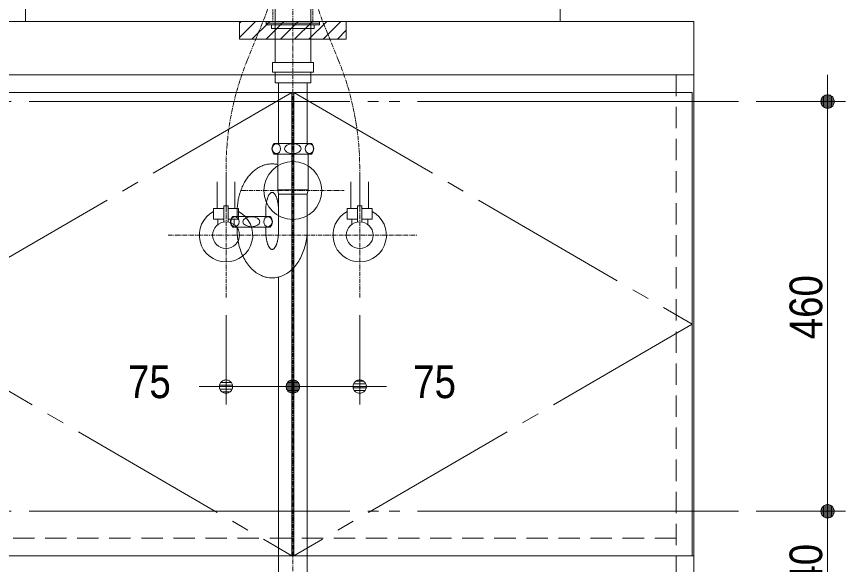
# Model space of a CAD drawing. Units: millimetres, scale not verified. Extents: x -6062 to 6062, y -3045 to 3045.
# Drawn here: x -5178 to -4248, y -1940 to -1325 of the extents above; entities that cross this region are included whole.
import ezdxf
from ezdxf.enums import TextEntityAlignment as Align

# ---------------------------------------------------------------- set-up
doc = ezdxf.new("R2010")
doc.units = ezdxf.units.MM
doc.header["$LTSCALE"] = 20
for name, pattern in [('CHAIN1', [8, 5, -1, 1, -1]), ('CHAIN2', [12, 9, -1, 1, -1]), ('DASHED1', [1.8, 1.2, -0.6]), ('LONG_DOUBLE_CHAIN', [21.8, 18, -1, 0.6, -0.6, 0.6, -1])]:
    doc.linetypes.add(name, pattern=pattern)
for name, color, linetype, lineweight in [('0-1_5ボウル・キャビネット', 7, 'Continuous', 9), ('0-2_2寸法-2', 7, 'Continuous', 9), ('0-3_0', 7, 'Continuous', 9), ('0-4_2寸法-1', 7, 'Continuous', 9), ('0-7_4給排水', 7, 'Continuous', 9)]:
    doc.layers.add(name, color=color, linetype=linetype, lineweight=lineweight)
doc.styles.add('ＭＳ Ｐゴシック', font='')
doc.styles.get('ＭＳ Ｐゴシック').set_extended_font_data('MS PGothic')

# ---------------------------------------------------------------- blocks, each defined once
blk = doc.blocks.new('_Dot')
at = {"layer": '0-3_0'}
for p, q in [((-10, 0), (-20, 0)), ((9.78, 2), (-9.78, 2)), ((7.99, 6), (-7.99, 6)), ((9.16, -3.98), (-9.16, -3.98)), ((6, -7.98), (-6, -7.98))]:
    blk.add_line(p, q, dxfattribs=at)
for points in [[(10, 0), (9.92, 1.25), (9.69, 2.49), (9.3, 3.68), (8.76, 4.82), (8.09, 5.88), (7.29, 6.85), (6.37, 7.71), (5.36, 8.44), (4.26, 9.05), (3.09, 9.51), (1.87, 9.82), (0.63, 9.98), (-0.63, 9.98), (-1.87, 9.82), (-3.09, 9.51), (-4.26, 9.05), (-5.36, 8.44), (-6.37, 7.71), (-7.29, 6.85), (-8.09, 5.88), (-8.76, 4.82), (-9.3, 3.68), (-9.69, 2.49), (-9.92, 1.25), (-10, 0), (0, 0)], [(-10, 0), (-9.92, -1.25), (-9.69, -2.49), (-9.3, -3.68), (-8.76, -4.82), (-8.09, -5.88), (-7.29, -6.85), (-6.37, -7.71), (-5.36, -8.44), (-4.26, -9.05), (-3.09, -9.51), (-1.87, -9.82), (-0.63, -9.98), (0.63, -9.98), (1.87, -9.82), (3.09, -9.51), (4.26, -9.05), (5.36, -8.44), (6.37, -7.71), (7.29, -6.85), (8.09, -5.88), (8.76, -4.82), (9.3, -3.68), (9.69, -2.49), (9.92, -1.25), (10, 0), (0, 0)]]:
    blk.add_lwpolyline(points, close=True, dxfattribs=at)
blk = doc.blocks.new('グループ-10')
at = {"layer": '0-1_5ボウル・キャビネット'}
blk.add_lwpolyline([(-67600, -23400), (-55600, -23400), (-55600, -26600), (-67600, -26600)], close=True, dxfattribs=at)
at = {"layer": '0-1_5ボウル・キャビネット', "linetype": 'DASHED1'}
blk.add_lwpolyline([(-62400, -25760), (-62400, -25960), (-62350, -25960), (-62050, -26160), (-62050, -26600), (-61150, -26600), (-61150, -26160), (-60850, -25960), (-60800, -25960), (-60800, -25760)], dxfattribs=at)
blk = doc.blocks.new('グループ-16')
at = {"layer": '0-7_4給排水', "linetype": 'CHAIN1'}
for p, q in [((-61600, -20120), (-61600, -41500)), ((-62750, -30400), (-60450, -30400))]:
    blk.add_line(p, q, dxfattribs=at)
at = {"layer": '0-7_4給排水'}
for p, q in [((-61180.2, -29340), (-62019.8, -29340)), ((-62019.2, -29580), (-61180.8, -29580)), ((-61260, -30380), (-61940, -30380)), ((-61920, -31280), (-61920, -30480)), ((-61280, -31280), (-61280, -30480)), ((-62949.8, -30980), (-62110.2, -30980)), ((-62850, -30980), (-62850, -30880)), ((-62210, -30980), (-62210, -30880)), ((-62110.8, -31220), (-62949.2, -31220)), ((-62850, -31280), (-62850, -31220)), ((-62210, -31280), (-62210, -31220))]:
    blk.add_line(p, q, dxfattribs=at)
for points in [[(-62000, -26180), (-61200, -26180), (-61200, -27520), (-62000, -27520)], [(-62200, -26600), (-61000, -26600), (-61000, -26640), (-62200, -26640)], [(-62200, -26640), (-61000, -26640), (-61000, -26680), (-62200, -26680)], [(-62080, -26680), (-61120, -26680), (-61120, -26760), (-62080, -26760)], [(-62060, -27520), (-61140, -27520), (-61140, -27740), (-62060, -27740)], [(-62000, -27740), (-61200, -27740), (-61200, -27980), (-62000, -27980)], [(-61920, -27980), (-61280, -27980), (-61280, -29340), (-61920, -29340)], [(-61920, -30480), (-61280, -30480), (-61260, -30380), (-61260, -29580), (-61940, -29580), (-61940, -30380)]]:
    blk.add_lwpolyline(points, close=True, dxfattribs=at)
for points in [[(-61940, -29813.3), (-61962.3, -29808.9), (-61984.8, -29805.4), (-62007.4, -29802.8), (-62030.2, -29801), (-62053.2, -29800.1), (-62076.4, -29800.1), (-62099.3, -29801), (-62122.2, -29802.7), (-62144.8, -29805.3), (-62167.3, -29808.8), (-62189.6, -29813.2), (-62211.7, -29818.5), (-62233.7, -29824.6), (-62255.5, -29831.6), (-62277.1, -29839.5), (-62298.6, -29848.3), (-62319.9, -29857.9), (-62341, -29868.4), (-62361.9, -29879.8), (-62382.7, -29892.1), (-62403.3, -29905.2), (-62423.7, -29919.3), (-62444, -29934.2), (-62464, -29949.9), (-62483.7, -29966.4), (-62502.9, -29983.5), (-62521.7, -30001.3), (-62539.9, -30019.6), (-62557.7, -30038.7), (-62575.1, -30058.4), (-62591.9, -30078.7), (-62608.3, -30099.6), (-62624.3, -30121.2), (-62639.8, -30143.5), (-62654.8, -30166.4), (-62669.3, -30189.9), (-62683.4, -30214), (-62697, -30238.9), (-62710.1, -30264.3)], [(-62710.1, -30264.3), (-62722.8, -30290.4), (-62735, -30317.1), (-62746.7, -30344.5), (-62757.9, -30372.3), (-62768.4, -30400.3), (-62778.3, -30428.5), (-62787.5, -30456.9), (-62796.1, -30485.6), (-62804.1, -30514.6), (-62811.4, -30543.7), (-62818.1, -30573.1), (-62824.2, -30602.7), (-62829.6, -30632.6), (-62834.4, -30662.7), (-62838.5, -30693), (-62842, -30723.6), (-62844.9, -30754.4), (-62847.1, -30785.5), (-62848.7, -30816.7), (-62849.7, -30848.3), (-62850, -30880)], [(-62059.2, -30440.3), (-62065, -30440), (-62070.8, -30440.3), (-62076.5, -30441.3), (-62082.2, -30443), (-62087.8, -30445.3), (-62093.4, -30448.3), (-62098.9, -30451.9), (-62104.4, -30456.2), (-62109.7, -30461.2), (-62115.1, -30466.9), (-62120.4, -30473.2), (-62125.6, -30480.1), (-62130.7, -30487.7), (-62135.8, -30496), (-62140.8, -30505), (-62145.7, -30514.4), (-62150.4, -30524.3), (-62154.9, -30534.6), (-62159.3, -30545.5), (-62163.5, -30556.8), (-62167.6, -30568.7), (-62171.5, -30581), (-62175.2, -30593.8), (-62178.8, -30607.1), (-62182.2, -30620.9), (-62185.5, -30635.1), (-62188.6, -30649.9), (-62191.5, -30665.1), (-62194.3, -30680.6), (-62196.8, -30696.2), (-62199.1, -30712), (-62201.1, -30728), (-62203, -30744.2), (-62204.6, -30760.6), (-62206.1, -30777.1), (-62207.3, -30793.8), (-62208.3, -30810.7), (-62209, -30827.7), (-62209.6, -30845)], [(-61920, -30880), (-61920.1, -30862.4), (-61920.4, -30845), (-61921, -30827.7), (-61921.7, -30810.7), (-61922.7, -30793.8), (-61923.9, -30777.1), (-61925.4, -30760.6), (-61927, -30744.2), (-61928.9, -30728), (-61930.9, -30712), (-61933.2, -30696.2), (-61935.7, -30680.6), (-61938.5, -30665.1), (-61941.4, -30649.9), (-61944.5, -30635.1), (-61947.8, -30620.9), (-61951.2, -30607.1), (-61954.8, -30593.8), (-61958.5, -30581), (-61962.4, -30568.7), (-61966.5, -30556.8), (-61970.7, -30545.5), (-61975.1, -30534.6), (-61979.6, -30524.3), (-61984.3, -30514.4), (-61989.2, -30505), (-61994.2, -30496), (-61999.3, -30487.7), (-62004.4, -30480.1), (-62009.6, -30473.2), (-62014.9, -30466.9), (-62020.3, -30461.2), (-62025.6, -30456.2), (-62031.1, -30451.9), (-62036.6, -30448.3), (-62042.2, -30445.3), (-62047.8, -30443), (-62053.5, -30441.3), (-62059.2, -30440.3)], [(-61920, -32342), (-61920, -40120), (-61280, -40120), (-61280, -30480), (-61920, -30480), (-61920, -31280)], [(-62209.6, -30845), (-62209.9, -30862.4), (-62210, -30880), (-62210, -30880)], [(-62847.6, -31365.9), (-62849.4, -31323.2), (-62850, -31280), (-62850, -31280)], [(-62033.6, -32359.2), (-62065, -32360), (-62096.4, -32359.2), (-62127.5, -32356.7), (-62158.2, -32352.7), (-62188.7, -32347), (-62218.8, -32339.7), (-62248.6, -32330.7), (-62278.1, -32320.1), (-62307.3, -32307.9), (-62336.1, -32294.1), (-62364.7, -32278.6), (-62392.9, -32261.5), (-62420.8, -32242.8), (-62448.4, -32222.5), (-62475.5, -32200.6), (-62501.8, -32177.5), (-62527.3, -32153.2), (-62551.9, -32127.7), (-62575.6, -32101), (-62598.4, -32073.2), (-62620.4, -32044.1), (-62641.5, -32013.9), (-62661.8, -31982.5), (-62681.2, -31949.8), (-62699.7, -31916), (-62717.3, -31881), (-62734.1, -31844.8), (-62750, -31807.4), (-62764.8, -31769.5), (-62778.4, -31731.1), (-62790.8, -31692.3), (-62802.1, -31653), (-62812.1, -31613.3), (-62821, -31573.2), (-62828.7, -31532.6), (-62835.2, -31491.6), (-62840.5, -31450.1), (-62844.7, -31408.3), (-62847.6, -31365.9)], [(-62209.6, -31315), (-62209.9, -31297.6), (-62210, -31280), (-62210, -31280)], [(-62059.2, -31719.7), (-62065, -31720), (-62070.8, -31719.7), (-62076.5, -31718.7), (-62082.2, -31717), (-62087.8, -31714.7), (-62093.4, -31711.7), (-62098.9, -31708.1), (-62104.4, -31703.8), (-62109.7, -31698.8), (-62115.1, -31693.1), (-62120.4, -31686.8), (-62125.6, -31679.9), (-62130.7, -31672.3), (-62135.8, -31664), (-62140.8, -31655), (-62145.7, -31645.6), (-62150.4, -31635.7), (-62154.9, -31625.4), (-62159.3, -31614.5), (-62163.5, -31603.2), (-62167.6, -31591.3), (-62171.5, -31579), (-62175.2, -31566.2), (-62178.8, -31552.9), (-62182.2, -31539.1), (-62185.5, -31524.9), (-62188.6, -31510.1), (-62191.5, -31494.9), (-62194.3, -31479.4), (-62196.8, -31463.8), (-62199.1, -31448), (-62201.1, -31432), (-62203, -31415.8), (-62204.6, -31399.4), (-62206.1, -31382.9), (-62207.3, -31366.2), (-62208.3, -31349.3), (-62209, -31332.3), (-62209.6, -31315)], [(-61920, -31280), (-61920.1, -31297.6), (-61920.4, -31315), (-61921, -31332.3), (-61921.7, -31349.3), (-61922.7, -31366.2), (-61923.9, -31382.9), (-61925.4, -31399.4), (-61927, -31415.8), (-61928.9, -31432), (-61930.9, -31448), (-61933.2, -31463.8), (-61935.7, -31479.4), (-61938.5, -31494.9), (-61941.4, -31510.1), (-61944.5, -31524.9), (-61947.8, -31539.1), (-61951.2, -31552.9), (-61954.8, -31566.2), (-61958.5, -31579), (-61962.4, -31591.3), (-61966.5, -31603.2), (-61970.7, -31614.5), (-61975.1, -31625.4), (-61979.6, -31635.7), (-61984.3, -31645.6), (-61989.2, -31655), (-61994.2, -31664), (-61999.3, -31672.3), (-62004.4, -31679.9), (-62009.6, -31686.8), (-62014.9, -31693.1), (-62020.3, -31698.8), (-62025.6, -31703.8), (-62031.1, -31708.1), (-62036.6, -31711.7), (-62042.2, -31714.7), (-62047.8, -31717), (-62053.5, -31718.7), (-62059.2, -31719.7)], [(-61280, -31280), (-61280.6, -31323.2), (-61282.4, -31365.9), (-61285.3, -31408.3), (-61289.5, -31450.1), (-61294.8, -31491.6), (-61301.3, -31532.6), (-61309, -31573.2), (-61317.9, -31613.3), (-61327.9, -31653), (-61339.2, -31692.3), (-61351.6, -31731.1), (-61365.2, -31769.5), (-61380, -31807.4), (-61395.9, -31844.8), (-61412.7, -31881), (-61430.3, -31916), (-61448.8, -31949.8), (-61468.2, -31982.5), (-61488.5, -32013.9), (-61509.6, -32044.1), (-61531.6, -32073.2), (-61554.4, -32101), (-61578.1, -32127.7), (-61602.7, -32153.2), (-61628.2, -32177.5), (-61654.5, -32200.6), (-61681.6, -32222.5), (-61709.2, -32242.8), (-61737.1, -32261.5), (-61765.3, -32278.6), (-61793.9, -32294.1), (-61822.7, -32307.9), (-61851.9, -32320.1), (-61881.4, -32330.7), (-61911.2, -32339.7), (-61941.3, -32347), (-61971.8, -32352.7), (-62002.5, -32356.7), (-62033.6, -32359.2)]]:
    blk.add_lwpolyline(points, dxfattribs=at)
blk.add_circle((-61600, -30400), 650, dxfattribs=at)
for centre, start, end in [((-61901.5, -29459.7), 134.66665, 180.15554), ((-61298.5, -29459.7), 359.84446, 45.33335), ((-61901.5, -29459.7), 180.1498, 225.63883), ((-61298.5, -29459.7), 314.36117, 359.8502), ((-62831.5, -31099.7), 134.66665, 180.15554), ((-62228.5, -31099.7), 359.84446, 45.33335), ((-62831.5, -31099.7), 180.1498, 225.63883), ((-62228.5, -31099.7), 314.36117, 359.8502)]:
    blk.add_arc(centre, 168.3, start, end, dxfattribs=at)
for centre, major_axis, ratio in [((-61970, -29460), (0, 110), 0.863636), ((-61600, -29460), (190, 0), 0.578947), ((-61230, -29460), (0, 110), 0.863636), ((-62900, -31100), (0, 110), 0.863636), ((-62530, -31100), (190, 0), 0.578947), ((-62160, -31100), (0, 110), 0.863636)]:
    blk.add_ellipse(centre, major_axis=major_axis, ratio=ratio, dxfattribs=at)
blk = doc.blocks.new('止水栓_正面_W75')
at = {"layer": '0-7_4給排水', "linetype": 'CHAIN1'}
for p, q in [((-1500, -1400), (-1500, 1400)), ((1500, -1400), (1500, 1400)), ((-2800, 0), (2800, 0))]:
    blk.add_line(p, q, dxfattribs=at)
at = {"layer": '0-7_4給排水'}
for p, q in [((-1700, 600), (-1700, 1200)), ((-1300, 600), (-1300, 1200)), ((1300, 600), (1300, 1200)), ((1700, 600), (1700, 1200))]:
    blk.add_line(p, q, dxfattribs=at)
for points in [[(-1550, 360), (-1780, 360), (-1780, 600), (-1550, 600)], [(-1220, 360), (-1450, 360), (-1450, 600), (-1220, 600)], [(1450, 360), (1220, 360), (1220, 600), (1450, 600)], [(1780, 360), (1550, 360), (1550, 600), (1780, 600)]]:
    blk.add_lwpolyline(points, close=True, dxfattribs=at)
for points in [[(-1550, 295.8), (-1550, 660), (-1450, 660), (-1450, 295.8)], [(1450, 295.8), (1450, 660), (1550, 660), (1550, 295.8)], [(-1550, 360), (-1680, 360), (-1680, 240)], [(-1320, 240), (-1320, 360), (-1450, 360)], [(1450, 360), (1320, 360), (1320, 240)], [(1680, 240), (1680, 360), (1550, 360)]]:
    blk.add_lwpolyline(points, dxfattribs=at)
for centre in [(-1500, 0), (1500, 0)]:
    blk.add_circle(centre, 300, dxfattribs=at)
for centre in [(-1500, 0), (1500, 0)]:
    blk.add_arc(centre, 600, 117.81814, 62.18186, dxfattribs=at)
blk = doc.blocks.new('グループ-22')
at = {"layer": '0-7_4給排水'}
for p, q in [((-61900, -21160), (-61900, -21240)), ((-61300, -21160), (-61300, -21240))]:
    blk.add_line(p, q, dxfattribs=at)
at = {"layer": '0-7_4給排水', "linetype": 'CHAIN1'}
for p, q in [((-62624.1, -27478.2), (-62315.9, -26721.8)), ((-60575.9, -27478.2), (-60884.1, -26721.8))]:
    blk.add_line(p, q, dxfattribs=at)
at = {"layer": '0-7_4給排水'}
for points in [[(-61250, -20620), (-61950, -20620), (-61950, -21160), (-61250, -21160)], [(-61950, -21240), (-61950, -23340), (-61250, -23340), (-61250, -21240)], [(-62080, -23340), (-62080, -23400), (-61120, -23400), (-61120, -23340)]]:
    blk.add_lwpolyline(points, close=True, dxfattribs=at)
for points in [[(-61800, -21927.8), (-61800, -22663.4), (-61799.2, -22675), (-61796.7, -22686.8), (-61792.3, -22698.8), (-61786, -22710.7), (-61777.7, -22722.5), (-61767.4, -22733.8), (-61755.3, -22744.5), (-61741.4, -22754.3), (-61726.1, -22763.2), (-61709.4, -22771), (-61691.9, -22777.6), (-61673.6, -22783), (-61655, -22787), (-61636.4, -22789.8), (-61618, -22791.5), (-61600, -22792), (-61582, -22791.5), (-61563.6, -22789.8), (-61545, -22787), (-61526.4, -22783), (-61508.1, -22777.6), (-61490.6, -22771), (-61473.9, -22763.2), (-61458.6, -22754.3), (-61444.7, -22744.5), (-61432.6, -22733.8), (-61422.3, -22722.5), (-61414, -22710.7), (-61407.7, -22698.8), (-61403.3, -22686.8), (-61400.8, -22675), (-61400, -22663.4), (-61400, -21928)], [(-61400, -22663.4), (-61400.8, -22651.9), (-61403.3, -22640), (-61407.7, -22628), (-61414, -22616.1), (-61422.3, -22604.4), (-61432.6, -22593.1), (-61444.7, -22582.4), (-61458.6, -22572.5), (-61473.9, -22563.6), (-61490.6, -22555.8), (-61508.1, -22549.2), (-61526.4, -22543.9), (-61545, -22539.8), (-61563.6, -22537), (-61582, -22535.4), (-61600, -22534.9), (-61618, -22535.4), (-61636.4, -22537), (-61655, -22539.8), (-61673.6, -22543.9), (-61691.9, -22549.2), (-61709.4, -22555.8), (-61726.1, -22563.6), (-61741.4, -22572.5), (-61755.3, -22582.4), (-61767.4, -22593.1), (-61777.7, -22604.4), (-61786, -22616.1), (-61792.3, -22628), (-61796.7, -22640), (-61799.2, -22651.9), (-61800, -22663.4)]]:
    blk.add_lwpolyline(points, dxfattribs=at)
at = {"layer": '0-7_4給排水', "linetype": 'CHAIN1'}
for points in [[(-61840, -24293), (-61840, -24121), (-61840, -23400)], [(-61360, -24293), (-61360, -24121), (-61360, -23400)], [(-63100, -30800), (-63100, -30079), (-63100, -29907)], [(-60100, -30800), (-60100, -30079), (-60100, -29907)]]:
    blk.add_lwpolyline(points, dxfattribs=at)
at = {"layer": '0-7_4給排水'}
blk.add_circle((-61600, -20740), 80, dxfattribs=at)
for start, end in [(90, 180), (0, 90)]:
    blk.add_arc((-61600, -21928), 200, start, end, dxfattribs=at)
at = {"layer": '0-7_4給排水', "linetype": 'CHAIN1'}
for centre, start, end in [((-68276.1, -24293), 337.82852, 0), ((-54923.9, -24293), 180, 202.17148), ((-56663.9, -29907), 157.82852, 180), ((-66536.1, -29907), 0, 22.17148)]:
    blk.add_arc(centre, 6436.1, start, end, dxfattribs=at)
at = {"layer": '0-7_4給排水'}
blk.add_blockref('止水栓_正面_W75', (-61600, -31400), dxfattribs=at)

msp = doc.modelspace()

# ---------------------------------------------------------------- linework, layer by layer
at = {"layer": '0-1_5ボウル・キャビネット'}
for p, q in [((-4927.5, -1332), (-4925.5, -1330)), ((-4927.5, -1348), (-4909.5, -1330)), ((-4913.5, -1350), (-4893.5, -1330)), ((-4897.5, -1350), (-4877.5, -1330)), ((-4881.5, -1350), (-4861.5, -1330)), ((-4865.5, -1350), (-4845.5, -1330)), ((-4849.5, -1350), (-4829.5, -1330)), ((-4833.5, -1350), (-4813.5, -1330)), ((-4817.5, -1350), (-4807.5, -1340)), ((-4437.5, -1410), (-4437.5, -1390))]:
    msp.add_line(p, q, dxfattribs=at)
at = {"layer": '0-1_5ボウル・キャビネット', "linetype": 'LONG_DOUBLE_CHAIN'}
for p, q in [((-4367.5, -1420), (-5367.5, -1420)), ((-4367.5, -1880), (-5367.5, -1880))]:
    msp.add_line(p, q, dxfattribs=at)
at = {"layer": '0-1_5ボウル・キャビネット', "linetype": 'DASHED1'}
msp.add_line((-4437.5, -1910), (-5297.5, -1910), dxfattribs=at)
at = {"layer": '0-1_5ボウル・キャビネット'}
for points in [[(-5317.5, -1330), (-4417.5, -1330), (-4417.5, -1930), (-5317.5, -1930)], [(-5317.5, -1330), (-4417.5, -1330), (-4417.5, -1390), (-5317.5, -1390)], [(-4927.5, -1350), (-4927.5, -1330), (-4807.5, -1330), (-4807.5, -1350)], [(-5315.5, -1410), (-5315.5, -1930), (-4868.5, -1930), (-4868.5, -1410)], [(-4419.5, -1410), (-4866.5, -1410), (-4866.5, -1930), (-4419.5, -1930)], [(-4437.5, -1930), (-4417.5, -1930), (-4417.5, -2020), (-4437.5, -2020)]]:
    msp.add_lwpolyline(points, close=True, dxfattribs=at)
at = {"layer": '0-1_5ボウル・キャビネット', "linetype": 'DASHED1'}
msp.add_lwpolyline([(-4927.5, -1350), (-4927.5, -1330), (-4807.5, -1330), (-4807.5, -1350)], close=True, dxfattribs=at)
msp.add_lwpolyline([(-5297.5, -1930), (-5297.5, -1390), (-4437.5, -1390), (-4437.5, -1930)], dxfattribs=at)
at = {"layer": '0-1_5ボウル・キャビネット', "linetype": 'CHAIN2'}
for points in [[(-4868.5, -1410), (-5315.5, -1670), (-4868.5, -1930)], [(-4866.5, -1410), (-4419.5, -1670), (-4866.5, -1930)]]:
    msp.add_lwpolyline(points, dxfattribs=at)
at = {"layer": '0-2_2寸法-2'}
for p, q in [((-4267.5, -1404.99), (-4267.5, -1389.99)), ((-4347.5, -1420), (-4247.5, -1420)), ((-4267.5, -1880), (-4267.5, -1420)), ((-4942.5, -1660), (-4942.5, -1760)), ((-4792.5, -1660), (-4792.5, -1760)), ((-4957.51, -1740), (-4972.51, -1740)), ((-4942.5, -1740), (-4867.5, -1740)), ((-4882.51, -1740), (-4897.51, -1740)), ((-4792.5, -1740), (-4867.5, -1740)), ((-4852.49, -1740), (-4837.49, -1740)), ((-4777.49, -1740), (-4762.49, -1740)), ((-4867.5, -1760), (-4867.3, -1760)), ((-4867.5, -1760), (-4867.3, -1760)), ((-4347.5, -1880), (-4247.5, -1880)), ((-4267.5, -1895.01), (-4267.5, -1910.01))]:
    msp.add_line(p, q, dxfattribs=at)
at = {"layer": '0-4_2寸法-1'}
for p, q in [((-4347.5, -1420), (-4247.5, -1420)), ((-4267.5, -1864.99), (-4267.5, -1435.01)), ((-4347.5, -1880), (-4247.5, -1880)), ((-4347.5, -1880), (-4247.5, -1880)), ((-4267.5, -1895.01), (-4267.5, -2004.99))]:
    msp.add_line(p, q, dxfattribs=at)

# ---------------------------------------------------------------- block references
at = {"layer": '0-1_5ボウル・キャビネット', "xscale": 0.05, "yscale": 0.05}
msp.add_blockref('グループ-10', (-1787.5, 0), dxfattribs=at)
at = {"layer": '0-2_2寸法-2', "xscale": 0.7503418, "yscale": 0.7503418}
for p, rotation in [((-4267.5, -1420), 270), ((-4867.5, -1740), 180), ((-4792.5, -1740), 180), ((-4267.5, -1880), 90)]:
    msp.add_blockref('_Dot', p, dxfattribs=dict(at, rotation=rotation))
for p in [(-4942.5, -1740), (-4867.5, -1740)]:
    msp.add_blockref('_Dot', p, dxfattribs=at)
at = {"layer": '0-4_2寸法-1', "xscale": 0.7503418, "yscale": 0.7503418}
for p, rotation in [((-4267.5, -1420), 90), ((-4267.5, -1880), 270), ((-4267.5, -1880), 90)]:
    msp.add_blockref('_Dot', p, dxfattribs=dict(at, rotation=rotation))
at = {"layer": '0-7_4給排水', "xscale": 0.05, "yscale": 0.05}
for name in ['グループ-16', 'グループ-22']:
    msp.add_blockref(name, (-1787.5, 0), dxfattribs=at)

# ---------------------------------------------------------------- texts
at = {"layer": '0-2_2寸法-2', "style": 'ＭＳ Ｐゴシック', "width": 0.9}
for p in [(-5052.48, -1763.97), (-4732.48, -1763.97)]:
    msp.add_text('75', height=36.66, dxfattribs=at).set_placement(p, align=Align.BOTTOM_LEFT)
at = {"layer": '0-4_2寸法-1', "style": 'ＭＳ Ｐゴシック', "width": 0.9}
for s, p in [('460', (-4262.54, -1686.89)), ('140', (-4262.54, -1988.61))]:
    msp.add_text(s, height=36.66, rotation=90, dxfattribs=at).set_placement(p, align=Align.BOTTOM_LEFT)

doc.saveas('drawing.dxf')
